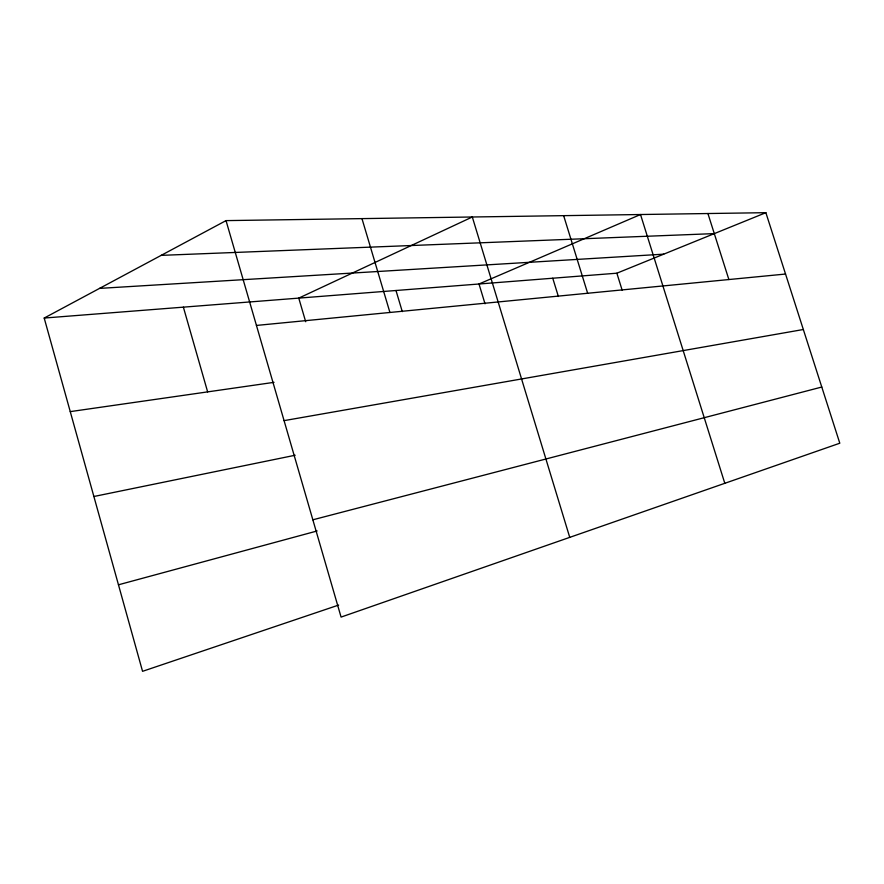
<?xml version="1.0" encoding="UTF-8"?>
<svg xmlns="http://www.w3.org/2000/svg" width="884" height="884" viewBox="0 0 884 884"><rect width="100%" height="100%" fill="white"/><g stroke="black" fill="none" stroke-linecap="round" stroke-linejoin="round"><path stroke-width="1.33" d="M338.638 605.076L142.556 671.321L44.2 318.052L226.028 220.613L765.864 212.679L839.8 443.216L341.08 617.087L226.028 220.613M44.2 318.052L616.866 273.2L765.864 212.679M118.467 584.799L317.146 530.964M312.848 519.803L821.777 387.037M93.881 496.499L295.179 455.238M284.073 420.64L803.335 329.511M70.256 411.624L274.029 382.341M256.437 325.434L785.544 274.04M99.538 288.394L663.718 254.161M161.175 255.365L714.327 233.608M707.918 213.53L728.869 279.543M724.803 483.305L640.513 214.525L479.006 283.996L485.018 303.798M616.866 273.2L622.137 290.129M563.649 215.652L587.65 293.267M552.754 278.217L558.379 296.494M569.738 537.373L472.31 216.989L298.77 298.118L305.687 321.732M395.988 290.504L402.286 311.61M361.965 218.613L389.921 312.472M183.375 307.157L207.641 391.888"/></g></svg>
